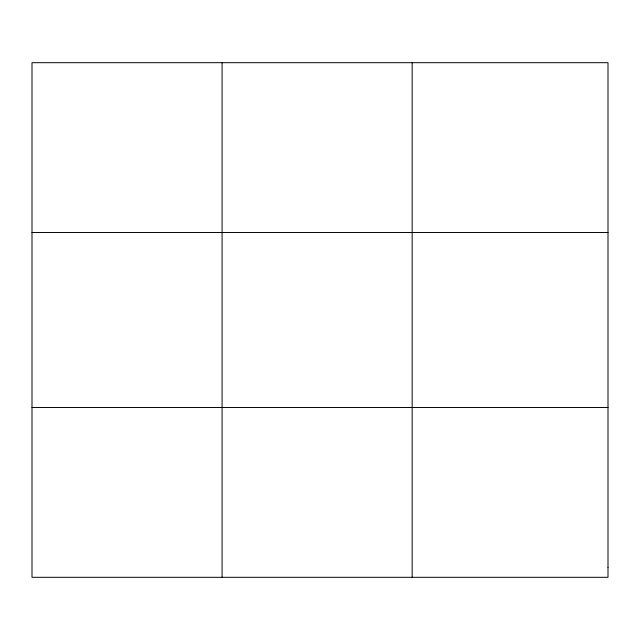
<?xml version="1.0" encoding="UTF-8"?>
<svg xmlns="http://www.w3.org/2000/svg" width="640" height="640" viewBox="0 0 640 640"><rect width="100%" height="100%" fill="white"/><g stroke="black" fill="none" stroke-linecap="round" stroke-linejoin="round"><path stroke-width="0.96" d="M222.08 62.688L222.08 577.312M412.16 62.688L412.16 577.312M32 232.512L608 232.512M32 407.488L608 407.488M608 567.328L608 577.312L32 577.312L32 62.688L608 62.688L608 567.328"/></g></svg>
